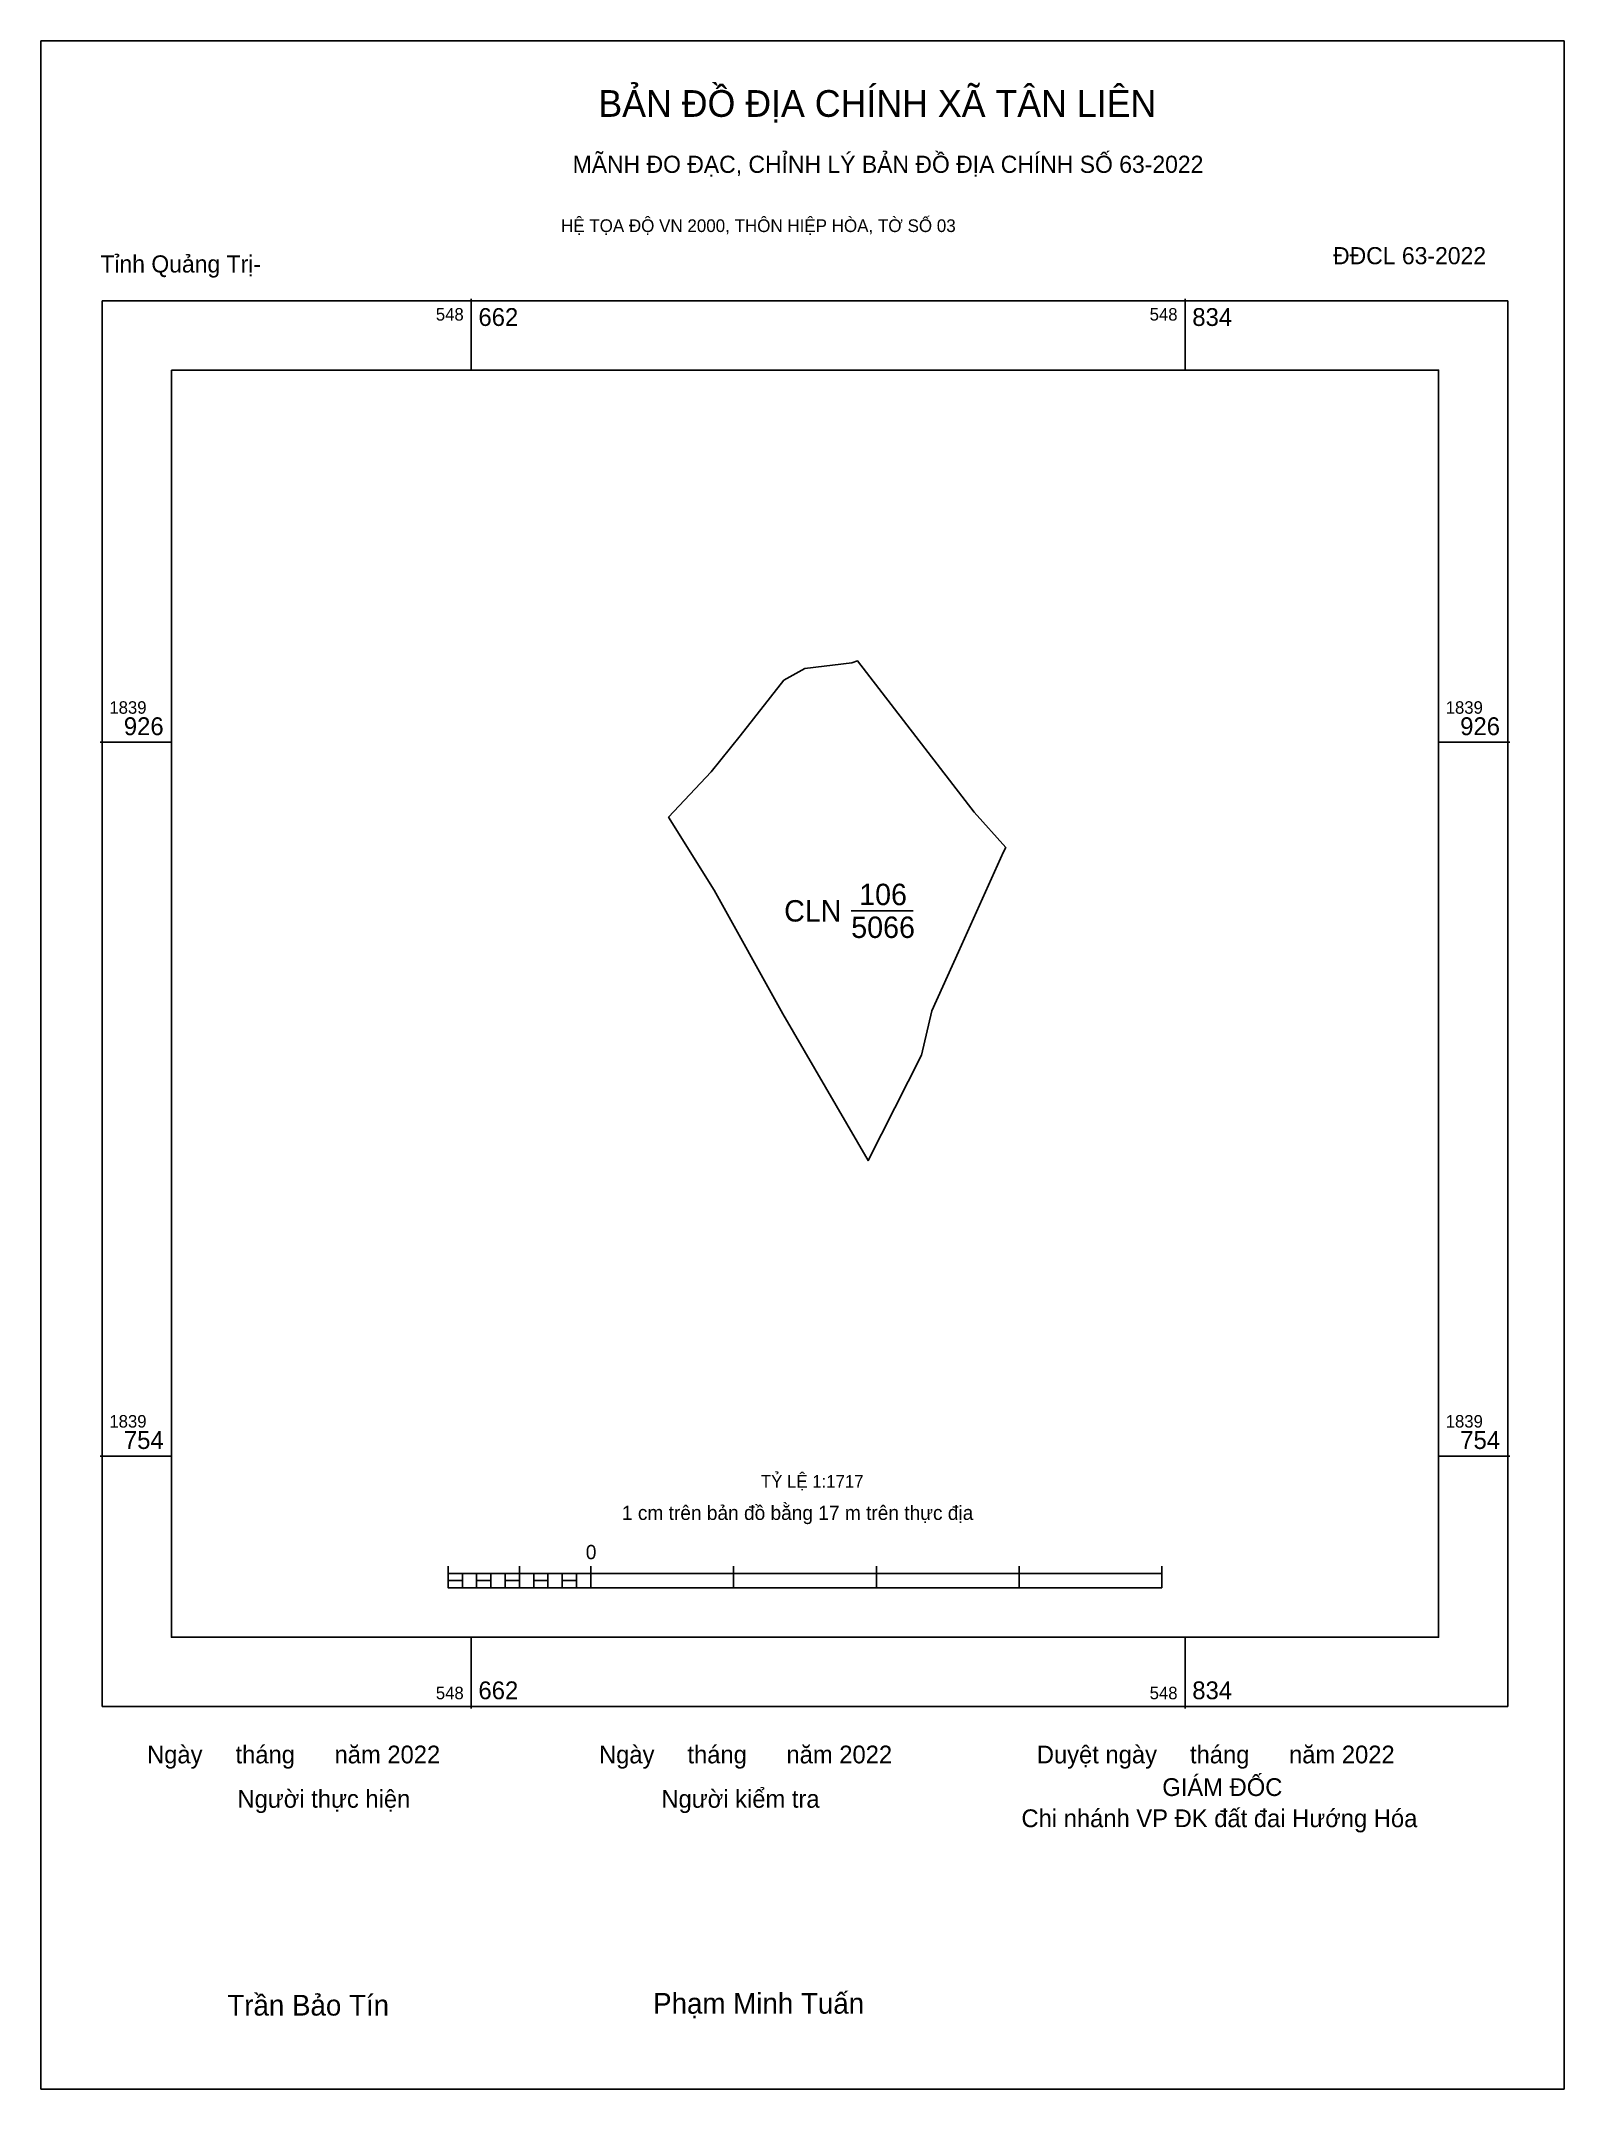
# Model space of a CAD drawing. Extents: x 548559 to 548926, y 1839602 to 1840095.
import ezdxf

# ---------------------------------------------------------------- set-up
doc = ezdxf.new("R2010")
doc.units = 0
for name, color, linetype in [('Level 10', 7, 'Continuous'), ('Level 13', 7, 'Continuous'), ('Level 15', 7, 'Continuous'), ('Level 27', 7, 'Continuous'), ('Level 6', 7, 'Continuous'), ('Level 62', 7, 'Continuous'), ('Level 63', 7, 'Continuous'), ('Level 9', 7, 'Continuous')]:
    doc.layers.add(name, color=color, linetype=linetype)

msp = doc.modelspace()

# ---------------------------------------------------------------- linework, layer by layer
at = {"layer": 'Level 10'}
msp.add_lwpolyline([(548721.03, 1839890.8), (548710.04, 1839908.4), (548720.33, 1839919.3), (548727.31, 1839927.97), (548737.82, 1839941.33), (548742.88, 1839944.16), (548754.12, 1839945.54), (548755.48, 1839945.97), (548783.57, 1839909.6), (548791.18, 1839901.04), (548790.62, 1839900.03), (548779.79, 1839875.98), (548773.42, 1839861.76), (548770.92, 1839851.07), (548758.07, 1839825.72), (548737.58, 1839861.04)], close=True, dxfattribs=at)
at = {"layer": 'Level 13'}
msp.add_line((548754.01, 1839885.84), (548768.95, 1839885.84), dxfattribs=at)
at = {"layer": 'Level 15'}
msp.add_lwpolyline([(548559.03, 1840095.17), (548925.53, 1840095.17), (548925.53, 1839602.31), (548559.03, 1839602.31)], close=True, dxfattribs=at)
at = {"layer": 'Level 27'}
for p, q in [((548755.48, 1839945.97), (548755.47, 1839945.98)), ((548710.04, 1839908.4), (548710.03, 1839908.38)), ((548791.18, 1839901.04), (548791.19, 1839901.06)), ((548791.18, 1839901.04), (548791.19, 1839901.06)), ((548758.07, 1839825.72), (548758.06, 1839825.71))]:
    msp.add_line(p, q, dxfattribs=at)
at = {"layer": 'Level 62'}
msp.add_lwpolyline([(548590.42, 1840015.96), (548895.35, 1840015.96), (548895.35, 1839711.03), (548590.42, 1839711.03)], close=True, dxfattribs=at)
at = {"layer": 'Level 63'}
for p, q in [((548662.58, 1840033.14), (548662.58, 1840015.96)), ((548834.36, 1840033.14), (548834.36, 1840015.96)), ((548573.24, 1839926.4), (548590.42, 1839926.4)), ((548895.35, 1839926.4), (548912.52, 1839926.4)), ((548573.24, 1839754.62), (548590.42, 1839754.62)), ((548895.35, 1839754.62), (548912.52, 1839754.62)), ((548656.99, 1839728.1), (548656.99, 1839722.94)), ((548656.99, 1839726.38), (548828.77, 1839726.38)), ((548660.43, 1839726.38), (548660.43, 1839722.94)), ((548663.86, 1839726.38), (548663.86, 1839722.94)), ((548667.3, 1839726.38), (548667.3, 1839722.94)), ((548670.74, 1839726.38), (548670.74, 1839722.94)), ((548674.17, 1839728.1), (548674.17, 1839722.94)), ((548674.17, 1839726.38), (548674.17, 1839722.94)), ((548677.61, 1839726.38), (548677.61, 1839722.94)), ((548681.04, 1839726.38), (548681.04, 1839722.94)), ((548684.48, 1839726.38), (548684.48, 1839722.94)), ((548687.91, 1839726.38), (548687.91, 1839722.94)), ((548691.35, 1839728.1), (548691.35, 1839722.94)), ((548691.35, 1839726.38), (548691.35, 1839722.94)), ((548725.7, 1839728.1), (548725.7, 1839722.94)), ((548760.06, 1839728.1), (548760.06, 1839722.94)), ((548794.42, 1839728.1), (548794.42, 1839722.94)), ((548828.77, 1839728.1), (548828.77, 1839722.94)), ((548656.99, 1839722.94), (548828.77, 1839722.94)), ((548662.58, 1839711.03), (548662.58, 1839693.85)), ((548834.36, 1839711.03), (548834.36, 1839693.85))]:
    msp.add_line(p, q, dxfattribs=at)
for points in [[(548573.78, 1840032.6), (548911.99, 1840032.6), (548911.99, 1839694.39), (548573.78, 1839694.39)], [(548656.99, 1839724.66), (548660.43, 1839724.66), (548660.43, 1839722.94), (548656.99, 1839722.94)], [(548656.99, 1839724.66), (548660.43, 1839724.66), (548660.43, 1839722.94), (548656.99, 1839722.94)], [(548663.86, 1839724.66), (548667.3, 1839724.66), (548667.3, 1839722.94), (548663.86, 1839722.94)], [(548670.74, 1839724.66), (548674.17, 1839724.66), (548674.17, 1839722.94), (548670.74, 1839722.94)], [(548677.61, 1839724.66), (548681.04, 1839724.66), (548681.04, 1839722.94), (548677.61, 1839722.94)], [(548684.48, 1839724.66), (548687.91, 1839724.66), (548687.91, 1839722.94), (548684.48, 1839722.94)]]:
    msp.add_lwpolyline(points, close=True, dxfattribs=at)

# ---------------------------------------------------------------- texts
at = {"layer": 'Level 13'}
for s, p in [('106', (548755.92, 1839887.21)), ('CLN', (548737.87, 1839883.26)), ('5066', (548754.01, 1839879.31))]:
    msp.add_text(s, height=5.153, dxfattribs=at).set_placement(p)
at = {"layer": 'Level 6'}
msp.add_text('TỶ LỆ 1:1717', height=3.0197, dxfattribs=at).set_placement((548732.28, 1839747.04))
at = {"layer": 'Level 63'}
for s, height, p in [('BẢN ĐỒ ĐỊA CHÍNH XÃ TÂN LIÊN', 6.4308, (548693.15, 1840076.91)), ('MÃNH ĐO ĐẠC, CHỈNH LÝ BẢN ĐỒ ĐỊA CHÍNH SỐ 63-2022', 4.1265, (548686.97, 1840063.43)), ('HỆ TỌA ĐỘ VN 2000, THÔN HIỆP HÒA, TỜ SỐ 03', 3.0546, (548684.17, 1840049.19)), ('548', 3.006, (548654.05, 1840027.88)), ('662', 4.294, (548664.3, 1840026.59)), ('548', 3.006, (548825.82, 1840027.88)), ('834', 4.294, (548836.08, 1840026.59)), ('1839', 3.006, (548575.49, 1839933.27)), ('1839', 3.006, (548897.06, 1839933.27)), ('926', 4.294, (548578.97, 1839928.12)), ('926', 4.294, (548900.54, 1839928.12)), ('1839', 3.006, (548575.49, 1839761.49)), ('1839', 3.006, (548897.06, 1839761.49)), ('754', 4.294, (548578.99, 1839756.34)), ('754', 4.294, (548900.56, 1839756.34)), ('1 cm trên bản đồ bằng 17 m trên thực địa', 3.4356, (548698.84, 1839739.26)), ('0', 3.44, (548690.13, 1839729.81)), ('662', 4.294, (548664.3, 1839696.11)), ('834', 4.294, (548836.08, 1839696.11)), ('548', 3.006, (548654.05, 1839696.11)), ('548', 3.006, (548825.82, 1839696.11)), ('Ngày     tháng      năm 2022', 4.2744, (548584.56, 1839680.68)), ('Ngày     tháng      năm 2022', 4.2744, (548693.31, 1839680.68)), ('Duyệt ngày     tháng      năm 2022', 4.2744, (548798.67, 1839680.68)), ('Người kiểm tra', 4.2744, (548708.33, 1839670)), ('GIÁM ĐỐC', 4.274, (548828.86, 1839672.83)), ('Người thực hiện', 4.2744, (548606.32, 1839670)), ('Chi nhánh VP ĐK đất đai Hướng Hóa', 4.2744, (548794.97, 1839665.33)), ('Trần Bảo Tín', 4.9857, (548603.88, 1839619.99)), ('Phạm Minh Tuấn', 4.9857, (548706.34, 1839620.44))]:
    msp.add_text(s, height=height, dxfattribs=at).set_placement(p)
at = {"layer": 'Level 9'}
for s, p in [('ĐĐCL 63-2022', (548869.96, 1840041.44)), ('Tỉnh Quảng Trị-', (548573.33, 1840039.45))]:
    msp.add_text(s, height=4.1265, dxfattribs=at).set_placement(p)

doc.saveas('drawing.dxf')
